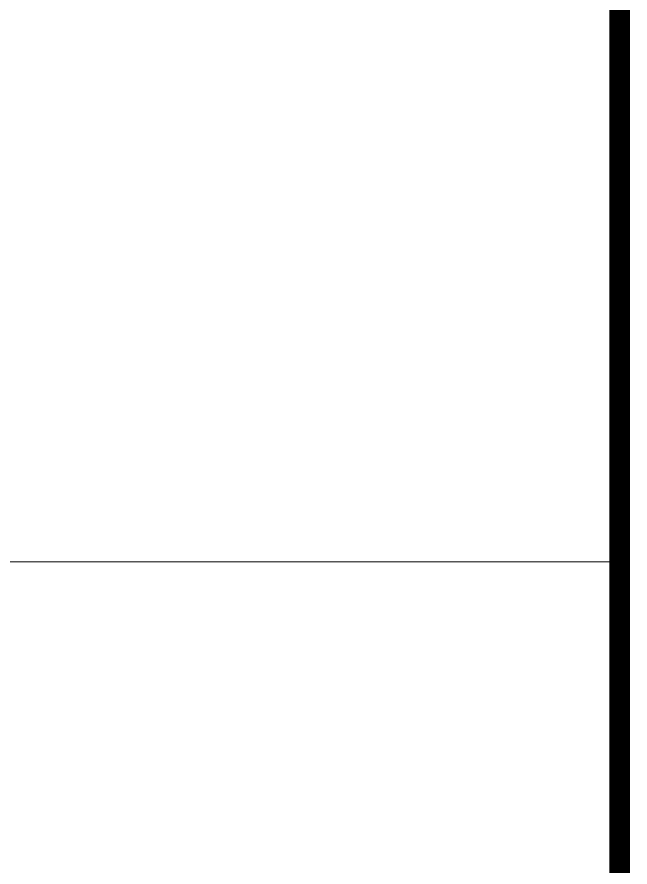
# Model space of a CAD drawing. Header units: metres. Extents: x 8 to 2416, y -346 to 476.
# Drawn here: x 135.036 to 135.932, y -223.221 to -221.98 of the extents above; entities that cross this region are included whole.
import ezdxf

# ---------------------------------------------------------------- set-up
doc = ezdxf.new("R2010")
doc.units = ezdxf.units.M
doc.linetypes.add('0', pattern=[0])
doc.layers.get('0').update_dxf_attribs({"color": 250, "linetype": '0', "lineweight": 20})
for name, color, linetype, lineweight in [('A-WALL', 250, 'Continuous', 20), ('baños', 140, 'Continuous', 0), ('SE-3', 253, 'Continuous', 5)]:
    doc.layers.add(name, color=color, linetype=linetype, lineweight=lineweight)

# ---------------------------------------------------------------- blocks, each defined once
blk = doc.blocks.new('PL BASE 1N NASAS 09')
at = {"layer": 'A-WALL'}
blk.add_line((-105.881, -35.4906), (-105.881, -37.0097), dxfattribs=at)
at = {"layer": 'baños'}
blk.add_line((-105.8815, -36.4102), (-107.6811, -36.4102), dxfattribs=at)
blk = doc.blocks.new('PL MUEBLES 1N NASAS 09')
at = {"layer": 'baños'}
blk.add_blockref('PL BASE 1N NASAS 09', (162.2615, 88.2033), dxfattribs=at)

msp = doc.modelspace()

# ---------------------------------------------------------------- linework, layer by layer
at = {"layer": 'SE-3', "color": 254, "true_color": 0xd7ebd2, "transparency": 33554687, "const_width": 0.03}
msp.add_lwpolyline([(135.24707, -225.36564), (135.86707, -225.36564, 0.304129), (135.91709, -225.29564), (135.91709, -221.88564, 0.1823092), (135.89182, -221.83613, 0.1823092)], format="xyb", dxfattribs=at)

# ---------------------------------------------------------------- block references
msp.add_blockref('PL MUEBLES 1N NASAS 09', (79.53659, -274.56922))

doc.saveas('drawing.dxf')
